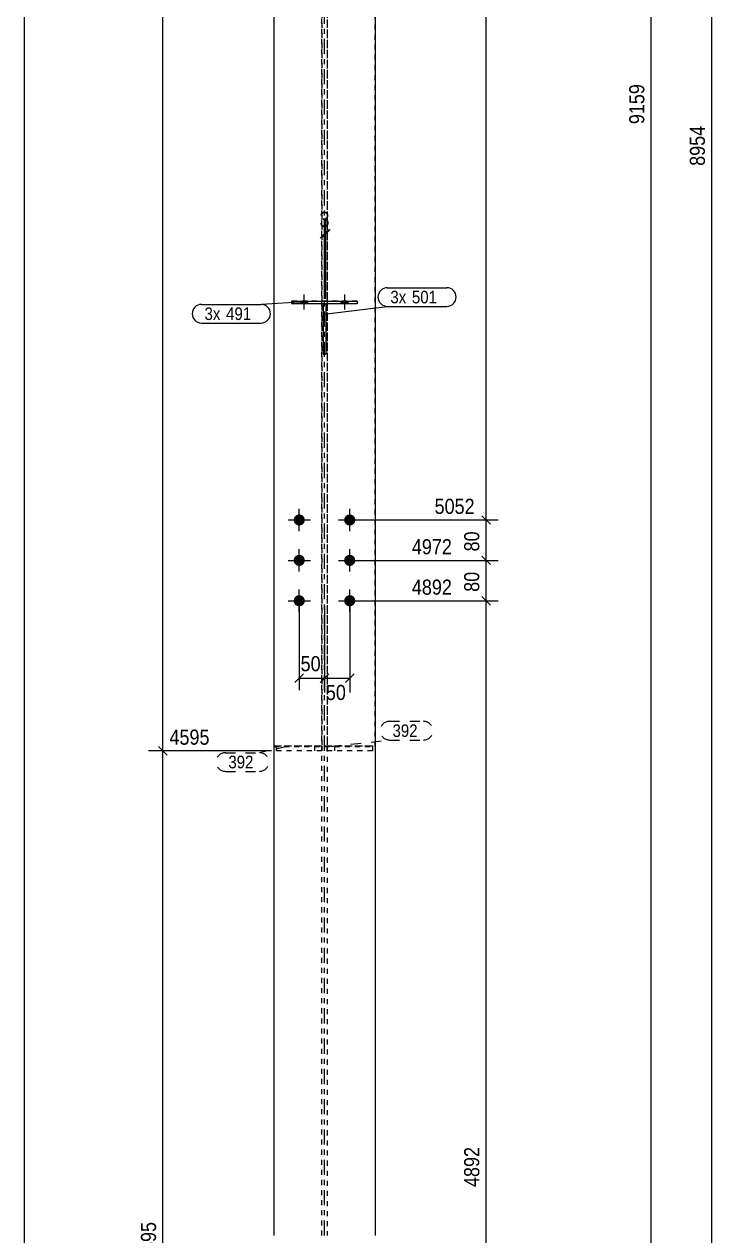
# Model space of a CAD drawing. Header units: millimetres. Extents: x 2 to 579, y 1 to 825.
# Drawn here: x 5 to 141.1, y 173 to 413 of the extents above; entities that cross this region are included whole.
import ezdxf

# ---------------------------------------------------------------- set-up
doc = ezdxf.new("R2010")
doc.units = ezdxf.units.MM
for name, pattern in [('XKITLINE00', [0]), ('XKITLINE01', [4, 1, -1, 1, -1]), ('XKITLINE02', [4, 2, -2]), ('XKITLINE03', [6, 3, -1, 1, -1])]:
    doc.linetypes.add(name, pattern=pattern)
for name, color, linetype, lineweight in [('Bolt', 3, 'Continuous', 0), ('Dimensions', 7, 'Continuous', 0), ('DrawingSheet', 5, 'Continuous', 0), ('Part', 2, 'Continuous', 0), ('PartMark', 7, 'Continuous', 0)]:
    doc.layers.add(name, color=color, linetype=linetype, lineweight=lineweight)
doc.styles.add('ARIAL', font='ARIAL.TTF')

# ---------------------------------------------------------------- blocks, each defined once
blk = doc.blocks.new('*A34')
at = {"layer": 'Bolt'}
for points in [[(58.35, 314.82), (58.35, 314.85), (58.35, 314.88), (58.36, 314.9), (58.36, 314.93), (58.36, 314.96), (58.37, 314.98), (58.37, 315.01), (58.38, 315.04), (58.38, 315.06), (58.39, 315.09), (58.4, 315.12), (58.41, 315.14), (58.41, 315.17), (58.42, 315.19), (58.43, 315.22), (58.44, 315.24), (58.46, 315.27), (58.47, 315.29), (58.48, 315.31), (58.49, 315.34), (58.51, 315.36), (58.52, 315.38), (58.54, 315.41), (58.55, 315.43), (58.57, 315.45), (58.58, 315.47), (58.6, 315.49), (58.62, 315.51), (58.63, 315.53), (58.65, 315.55), (58.67, 315.57), (58.69, 315.59), (58.71, 315.61), (58.73, 315.63), (58.75, 315.65), (58.77, 315.66), (58.79, 315.68), (58.82, 315.7), (58.84, 315.71), (58.86, 315.73), (58.88, 315.74), (58.91, 315.75), (58.93, 315.77), (58.96, 315.78), (58.98, 315.79), (59, 315.8), (59.03, 315.81), (59.05, 315.82), (59.08, 315.83), (59.1, 315.84), (59.13, 315.85), (59.16, 315.86), (59.18, 315.86), (59.21, 315.87), (59.24, 315.88), (59.26, 315.88), (59.29, 315.88), (59.32, 315.89), (59.34, 315.89), (59.37, 315.89), (59.4, 315.89), (59.42, 315.9), (59.45, 315.9), (59.48, 315.9), (59.5, 315.89), (59.53, 315.89), (59.56, 315.89), (59.58, 315.89), (59.61, 315.88), (59.64, 315.88), (59.66, 315.88), (59.69, 315.87), (59.72, 315.86), (59.74, 315.86), (59.77, 315.85), (59.8, 315.84), (59.82, 315.83), (59.85, 315.82), (59.87, 315.81), (59.9, 315.8), (59.92, 315.79), (59.94, 315.78), (59.97, 315.77), (59.99, 315.75), (60.02, 315.74), (60.04, 315.73), (60.06, 315.71), (60.08, 315.7), (60.11, 315.68), (60.13, 315.66), (60.15, 315.65), (60.17, 315.63), (60.19, 315.61), (60.21, 315.59), (60.23, 315.57), (60.25, 315.55), (60.27, 315.53), (60.28, 315.51), (60.3, 315.49), (60.32, 315.47), (60.33, 315.45), (60.35, 315.43), (60.36, 315.41), (60.38, 315.38), (60.39, 315.36), (60.41, 315.34), (60.42, 315.31), (60.43, 315.29), (60.44, 315.27), (60.46, 315.24), (60.47, 315.22), (60.48, 315.19), (60.49, 315.17), (60.49, 315.14), (60.5, 315.12), (60.51, 315.09), (60.52, 315.06), (60.52, 315.04), (60.53, 315.01), (60.53, 314.98), (60.54, 314.96), (60.54, 314.93), (60.54, 314.9), (60.55, 314.88), (60.55, 314.85), (60.55, 314.82), (60.55, 314.8), (60.55, 314.77), (60.55, 314.74), (60.55, 314.72), (60.54, 314.69), (60.54, 314.66), (60.54, 314.63), (60.53, 314.61), (60.53, 314.58), (60.52, 314.56), (60.52, 314.53), (60.51, 314.5), (60.5, 314.48), (60.49, 314.45), (60.49, 314.43), (60.48, 314.4), (60.47, 314.38), (60.46, 314.35), (60.44, 314.33), (60.43, 314.3), (60.42, 314.28), (60.41, 314.25), (60.39, 314.23), (60.38, 314.21), (60.36, 314.19), (60.35, 314.16), (60.33, 314.14), (60.32, 314.12), (60.3, 314.1), (60.28, 314.08), (60.27, 314.06), (60.25, 314.04), (60.23, 314.02), (60.21, 314), (60.19, 313.98), (60.17, 313.96), (60.15, 313.95), (60.13, 313.93), (60.11, 313.91), (60.08, 313.9), (60.06, 313.88), (60.04, 313.87), (60.02, 313.85), (59.99, 313.84), (59.97, 313.83), (59.94, 313.81), (59.92, 313.8), (59.9, 313.79), (59.87, 313.78), (59.85, 313.77), (59.82, 313.76), (59.8, 313.75), (59.77, 313.74), (59.74, 313.74), (59.72, 313.73), (59.69, 313.72), (59.66, 313.72), (59.64, 313.71), (59.61, 313.71), (59.58, 313.7), (59.56, 313.7), (59.53, 313.7), (59.5, 313.7), (59.48, 313.7), (59.45, 313.7), (59.42, 313.7), (59.4, 313.7), (59.37, 313.7), (59.34, 313.7), (59.32, 313.7), (59.29, 313.71), (59.26, 313.71), (59.24, 313.72), (59.21, 313.72), (59.18, 313.73), (59.16, 313.74), (59.13, 313.74), (59.1, 313.75), (59.08, 313.76), (59.05, 313.77), (59.03, 313.78), (59, 313.79), (58.98, 313.8), (58.96, 313.81), (58.93, 313.83), (58.91, 313.84), (58.88, 313.85), (58.86, 313.87), (58.84, 313.88), (58.82, 313.9), (58.79, 313.91), (58.77, 313.93), (58.75, 313.95), (58.73, 313.96), (58.71, 313.98), (58.69, 314), (58.67, 314.02), (58.65, 314.04), (58.63, 314.06), (58.62, 314.08), (58.6, 314.1), (58.58, 314.12), (58.57, 314.14), (58.55, 314.16), (58.54, 314.19), (58.52, 314.21), (58.51, 314.23), (58.49, 314.25), (58.48, 314.28), (58.47, 314.3), (58.46, 314.33), (58.44, 314.35), (58.43, 314.38), (58.42, 314.4), (58.41, 314.43), (58.41, 314.45), (58.4, 314.48), (58.39, 314.5), (58.38, 314.53), (58.38, 314.56), (58.37, 314.58), (58.37, 314.61), (58.36, 314.63), (58.36, 314.66), (58.36, 314.69), (58.35, 314.72), (58.35, 314.74), (58.35, 314.77), (58.35, 314.8)], [(68.35, 314.82), (68.35, 314.85), (68.35, 314.88), (68.36, 314.9), (68.36, 314.93), (68.36, 314.96), (68.37, 314.98), (68.37, 315.01), (68.38, 315.04), (68.38, 315.06), (68.39, 315.09), (68.4, 315.12), (68.41, 315.14), (68.41, 315.17), (68.42, 315.19), (68.43, 315.22), (68.44, 315.24), (68.46, 315.27), (68.47, 315.29), (68.48, 315.31), (68.49, 315.34), (68.51, 315.36), (68.52, 315.38), (68.54, 315.41), (68.55, 315.43), (68.57, 315.45), (68.58, 315.47), (68.6, 315.49), (68.62, 315.51), (68.63, 315.53), (68.65, 315.55), (68.67, 315.57), (68.69, 315.59), (68.71, 315.61), (68.73, 315.63), (68.75, 315.65), (68.77, 315.66), (68.79, 315.68), (68.82, 315.7), (68.84, 315.71), (68.86, 315.73), (68.88, 315.74), (68.91, 315.75), (68.93, 315.77), (68.96, 315.78), (68.98, 315.79), (69, 315.8), (69.03, 315.81), (69.05, 315.82), (69.08, 315.83), (69.1, 315.84), (69.13, 315.85), (69.16, 315.86), (69.18, 315.86), (69.21, 315.87), (69.24, 315.88), (69.26, 315.88), (69.29, 315.88), (69.32, 315.89), (69.34, 315.89), (69.37, 315.89), (69.4, 315.89), (69.42, 315.9), (69.45, 315.9), (69.48, 315.9), (69.5, 315.89), (69.53, 315.89), (69.56, 315.89), (69.58, 315.89), (69.61, 315.88), (69.64, 315.88), (69.66, 315.88), (69.69, 315.87), (69.72, 315.86), (69.74, 315.86), (69.77, 315.85), (69.8, 315.84), (69.82, 315.83), (69.85, 315.82), (69.87, 315.81), (69.9, 315.8), (69.92, 315.79), (69.94, 315.78), (69.97, 315.77), (69.99, 315.75), (70.02, 315.74), (70.04, 315.73), (70.06, 315.71), (70.08, 315.7), (70.11, 315.68), (70.13, 315.66), (70.15, 315.65), (70.17, 315.63), (70.19, 315.61), (70.21, 315.59), (70.23, 315.57), (70.25, 315.55), (70.27, 315.53), (70.28, 315.51), (70.3, 315.49), (70.32, 315.47), (70.33, 315.45), (70.35, 315.43), (70.36, 315.41), (70.38, 315.38), (70.39, 315.36), (70.41, 315.34), (70.42, 315.31), (70.43, 315.29), (70.44, 315.27), (70.46, 315.24), (70.47, 315.22), (70.48, 315.19), (70.49, 315.17), (70.49, 315.14), (70.5, 315.12), (70.51, 315.09), (70.52, 315.06), (70.52, 315.04), (70.53, 315.01), (70.53, 314.98), (70.54, 314.96), (70.54, 314.93), (70.54, 314.9), (70.55, 314.88), (70.55, 314.85), (70.55, 314.82), (70.55, 314.8), (70.55, 314.77), (70.55, 314.74), (70.55, 314.72), (70.54, 314.69), (70.54, 314.66), (70.54, 314.63), (70.53, 314.61), (70.53, 314.58), (70.52, 314.56), (70.52, 314.53), (70.51, 314.5), (70.5, 314.48), (70.49, 314.45), (70.49, 314.43), (70.48, 314.4), (70.47, 314.38), (70.46, 314.35), (70.44, 314.33), (70.43, 314.3), (70.42, 314.28), (70.41, 314.25), (70.39, 314.23), (70.38, 314.21), (70.36, 314.19), (70.35, 314.16), (70.33, 314.14), (70.32, 314.12), (70.3, 314.1), (70.28, 314.08), (70.27, 314.06), (70.25, 314.04), (70.23, 314.02), (70.21, 314), (70.19, 313.98), (70.17, 313.96), (70.15, 313.95), (70.13, 313.93), (70.11, 313.91), (70.08, 313.9), (70.06, 313.88), (70.04, 313.87), (70.02, 313.85), (69.99, 313.84), (69.97, 313.83), (69.94, 313.81), (69.92, 313.8), (69.9, 313.79), (69.87, 313.78), (69.85, 313.77), (69.82, 313.76), (69.8, 313.75), (69.77, 313.74), (69.74, 313.74), (69.72, 313.73), (69.69, 313.72), (69.66, 313.72), (69.64, 313.71), (69.61, 313.71), (69.58, 313.7), (69.56, 313.7), (69.53, 313.7), (69.5, 313.7), (69.48, 313.7), (69.45, 313.7), (69.42, 313.7), (69.4, 313.7), (69.37, 313.7), (69.34, 313.7), (69.32, 313.7), (69.29, 313.71), (69.26, 313.71), (69.24, 313.72), (69.21, 313.72), (69.18, 313.73), (69.16, 313.74), (69.13, 313.74), (69.1, 313.75), (69.08, 313.76), (69.05, 313.77), (69.03, 313.78), (69, 313.79), (68.98, 313.8), (68.96, 313.81), (68.93, 313.83), (68.91, 313.84), (68.88, 313.85), (68.86, 313.87), (68.84, 313.88), (68.82, 313.9), (68.79, 313.91), (68.77, 313.93), (68.75, 313.95), (68.73, 313.96), (68.71, 313.98), (68.69, 314), (68.67, 314.02), (68.65, 314.04), (68.63, 314.06), (68.62, 314.08), (68.6, 314.1), (68.58, 314.12), (68.57, 314.14), (68.55, 314.16), (68.54, 314.19), (68.52, 314.21), (68.51, 314.23), (68.49, 314.25), (68.48, 314.28), (68.47, 314.3), (68.46, 314.33), (68.44, 314.35), (68.43, 314.38), (68.42, 314.4), (68.41, 314.43), (68.41, 314.45), (68.4, 314.48), (68.39, 314.5), (68.38, 314.53), (68.38, 314.56), (68.37, 314.58), (68.37, 314.61), (68.36, 314.63), (68.36, 314.66), (68.36, 314.69), (68.35, 314.72), (68.35, 314.74), (68.35, 314.77), (68.35, 314.8)], [(58.35, 306.82), (58.35, 306.85), (58.35, 306.88), (58.36, 306.9), (58.36, 306.93), (58.36, 306.96), (58.37, 306.98), (58.37, 307.01), (58.38, 307.04), (58.38, 307.06), (58.39, 307.09), (58.4, 307.12), (58.41, 307.14), (58.41, 307.17), (58.42, 307.19), (58.43, 307.22), (58.44, 307.24), (58.46, 307.27), (58.47, 307.29), (58.48, 307.31), (58.49, 307.34), (58.51, 307.36), (58.52, 307.38), (58.54, 307.41), (58.55, 307.43), (58.57, 307.45), (58.58, 307.47), (58.6, 307.49), (58.62, 307.51), (58.63, 307.53), (58.65, 307.55), (58.67, 307.57), (58.69, 307.59), (58.71, 307.61), (58.73, 307.63), (58.75, 307.65), (58.77, 307.66), (58.79, 307.68), (58.82, 307.7), (58.84, 307.71), (58.86, 307.73), (58.88, 307.74), (58.91, 307.75), (58.93, 307.77), (58.96, 307.78), (58.98, 307.79), (59, 307.8), (59.03, 307.81), (59.05, 307.82), (59.08, 307.83), (59.1, 307.84), (59.13, 307.85), (59.16, 307.86), (59.18, 307.86), (59.21, 307.87), (59.24, 307.88), (59.26, 307.88), (59.29, 307.88), (59.32, 307.89), (59.34, 307.89), (59.37, 307.89), (59.4, 307.89), (59.42, 307.9), (59.45, 307.9), (59.48, 307.9), (59.5, 307.89), (59.53, 307.89), (59.56, 307.89), (59.58, 307.89), (59.61, 307.88), (59.64, 307.88), (59.66, 307.88), (59.69, 307.87), (59.72, 307.86), (59.74, 307.86), (59.77, 307.85), (59.8, 307.84), (59.82, 307.83), (59.85, 307.82), (59.87, 307.81), (59.9, 307.8), (59.92, 307.79), (59.94, 307.78), (59.97, 307.77), (59.99, 307.75), (60.02, 307.74), (60.04, 307.73), (60.06, 307.71), (60.08, 307.7), (60.11, 307.68), (60.13, 307.66), (60.15, 307.65), (60.17, 307.63), (60.19, 307.61), (60.21, 307.59), (60.23, 307.57), (60.25, 307.55), (60.27, 307.53), (60.28, 307.51), (60.3, 307.49), (60.32, 307.47), (60.33, 307.45), (60.35, 307.43), (60.36, 307.41), (60.38, 307.38), (60.39, 307.36), (60.41, 307.34), (60.42, 307.31), (60.43, 307.29), (60.44, 307.27), (60.46, 307.24), (60.47, 307.22), (60.48, 307.19), (60.49, 307.17), (60.49, 307.14), (60.5, 307.12), (60.51, 307.09), (60.52, 307.06), (60.52, 307.04), (60.53, 307.01), (60.53, 306.98), (60.54, 306.96), (60.54, 306.93), (60.54, 306.9), (60.55, 306.88), (60.55, 306.85), (60.55, 306.82), (60.55, 306.8), (60.55, 306.77), (60.55, 306.74), (60.55, 306.72), (60.54, 306.69), (60.54, 306.66), (60.54, 306.63), (60.53, 306.61), (60.53, 306.58), (60.52, 306.56), (60.52, 306.53), (60.51, 306.5), (60.5, 306.48), (60.49, 306.45), (60.49, 306.43), (60.48, 306.4), (60.47, 306.38), (60.46, 306.35), (60.44, 306.33), (60.43, 306.3), (60.42, 306.28), (60.41, 306.25), (60.39, 306.23), (60.38, 306.21), (60.36, 306.19), (60.35, 306.16), (60.33, 306.14), (60.32, 306.12), (60.3, 306.1), (60.28, 306.08), (60.27, 306.06), (60.25, 306.04), (60.23, 306.02), (60.21, 306), (60.19, 305.98), (60.17, 305.96), (60.15, 305.95), (60.13, 305.93), (60.11, 305.91), (60.08, 305.9), (60.06, 305.88), (60.04, 305.87), (60.02, 305.85), (59.99, 305.84), (59.97, 305.83), (59.94, 305.81), (59.92, 305.8), (59.9, 305.79), (59.87, 305.78), (59.85, 305.77), (59.82, 305.76), (59.8, 305.75), (59.77, 305.74), (59.74, 305.74), (59.72, 305.73), (59.69, 305.72), (59.66, 305.72), (59.64, 305.71), (59.61, 305.71), (59.58, 305.7), (59.56, 305.7), (59.53, 305.7), (59.5, 305.7), (59.48, 305.7), (59.45, 305.7), (59.42, 305.7), (59.4, 305.7), (59.37, 305.7), (59.34, 305.7), (59.32, 305.7), (59.29, 305.71), (59.26, 305.71), (59.24, 305.72), (59.21, 305.72), (59.18, 305.73), (59.16, 305.74), (59.13, 305.74), (59.1, 305.75), (59.08, 305.76), (59.05, 305.77), (59.03, 305.78), (59, 305.79), (58.98, 305.8), (58.96, 305.81), (58.93, 305.83), (58.91, 305.84), (58.88, 305.85), (58.86, 305.87), (58.84, 305.88), (58.82, 305.9), (58.79, 305.91), (58.77, 305.93), (58.75, 305.95), (58.73, 305.96), (58.71, 305.98), (58.69, 306), (58.67, 306.02), (58.65, 306.04), (58.63, 306.06), (58.62, 306.08), (58.6, 306.1), (58.58, 306.12), (58.57, 306.14), (58.55, 306.16), (58.54, 306.19), (58.52, 306.21), (58.51, 306.23), (58.49, 306.25), (58.48, 306.28), (58.47, 306.3), (58.46, 306.33), (58.44, 306.35), (58.43, 306.38), (58.42, 306.4), (58.41, 306.43), (58.41, 306.45), (58.4, 306.48), (58.39, 306.5), (58.38, 306.53), (58.38, 306.56), (58.37, 306.58), (58.37, 306.61), (58.36, 306.63), (58.36, 306.66), (58.36, 306.69), (58.35, 306.72), (58.35, 306.74), (58.35, 306.77), (58.35, 306.8)], [(68.35, 306.82), (68.35, 306.85), (68.35, 306.88), (68.36, 306.9), (68.36, 306.93), (68.36, 306.96), (68.37, 306.98), (68.37, 307.01), (68.38, 307.04), (68.38, 307.06), (68.39, 307.09), (68.4, 307.12), (68.41, 307.14), (68.41, 307.17), (68.42, 307.19), (68.43, 307.22), (68.44, 307.24), (68.46, 307.27), (68.47, 307.29), (68.48, 307.31), (68.49, 307.34), (68.51, 307.36), (68.52, 307.38), (68.54, 307.41), (68.55, 307.43), (68.57, 307.45), (68.58, 307.47), (68.6, 307.49), (68.62, 307.51), (68.63, 307.53), (68.65, 307.55), (68.67, 307.57), (68.69, 307.59), (68.71, 307.61), (68.73, 307.63), (68.75, 307.65), (68.77, 307.66), (68.79, 307.68), (68.82, 307.7), (68.84, 307.71), (68.86, 307.73), (68.88, 307.74), (68.91, 307.75), (68.93, 307.77), (68.96, 307.78), (68.98, 307.79), (69, 307.8), (69.03, 307.81), (69.05, 307.82), (69.08, 307.83), (69.1, 307.84), (69.13, 307.85), (69.16, 307.86), (69.18, 307.86), (69.21, 307.87), (69.24, 307.88), (69.26, 307.88), (69.29, 307.88), (69.32, 307.89), (69.34, 307.89), (69.37, 307.89), (69.4, 307.89), (69.42, 307.9), (69.45, 307.9), (69.48, 307.9), (69.5, 307.89), (69.53, 307.89), (69.56, 307.89), (69.58, 307.89), (69.61, 307.88), (69.64, 307.88), (69.66, 307.88), (69.69, 307.87), (69.72, 307.86), (69.74, 307.86), (69.77, 307.85), (69.8, 307.84), (69.82, 307.83), (69.85, 307.82), (69.87, 307.81), (69.9, 307.8), (69.92, 307.79), (69.94, 307.78), (69.97, 307.77), (69.99, 307.75), (70.02, 307.74), (70.04, 307.73), (70.06, 307.71), (70.08, 307.7), (70.11, 307.68), (70.13, 307.66), (70.15, 307.65), (70.17, 307.63), (70.19, 307.61), (70.21, 307.59), (70.23, 307.57), (70.25, 307.55), (70.27, 307.53), (70.28, 307.51), (70.3, 307.49), (70.32, 307.47), (70.33, 307.45), (70.35, 307.43), (70.36, 307.41), (70.38, 307.38), (70.39, 307.36), (70.41, 307.34), (70.42, 307.31), (70.43, 307.29), (70.44, 307.27), (70.46, 307.24), (70.47, 307.22), (70.48, 307.19), (70.49, 307.17), (70.49, 307.14), (70.5, 307.12), (70.51, 307.09), (70.52, 307.06), (70.52, 307.04), (70.53, 307.01), (70.53, 306.98), (70.54, 306.96), (70.54, 306.93), (70.54, 306.9), (70.55, 306.88), (70.55, 306.85), (70.55, 306.82), (70.55, 306.8), (70.55, 306.77), (70.55, 306.74), (70.55, 306.72), (70.54, 306.69), (70.54, 306.66), (70.54, 306.63), (70.53, 306.61), (70.53, 306.58), (70.52, 306.56), (70.52, 306.53), (70.51, 306.5), (70.5, 306.48), (70.49, 306.45), (70.49, 306.43), (70.48, 306.4), (70.47, 306.38), (70.46, 306.35), (70.44, 306.33), (70.43, 306.3), (70.42, 306.28), (70.41, 306.25), (70.39, 306.23), (70.38, 306.21), (70.36, 306.19), (70.35, 306.16), (70.33, 306.14), (70.32, 306.12), (70.3, 306.1), (70.28, 306.08), (70.27, 306.06), (70.25, 306.04), (70.23, 306.02), (70.21, 306), (70.19, 305.98), (70.17, 305.96), (70.15, 305.95), (70.13, 305.93), (70.11, 305.91), (70.08, 305.9), (70.06, 305.88), (70.04, 305.87), (70.02, 305.85), (69.99, 305.84), (69.97, 305.83), (69.94, 305.81), (69.92, 305.8), (69.9, 305.79), (69.87, 305.78), (69.85, 305.77), (69.82, 305.76), (69.8, 305.75), (69.77, 305.74), (69.74, 305.74), (69.72, 305.73), (69.69, 305.72), (69.66, 305.72), (69.64, 305.71), (69.61, 305.71), (69.58, 305.7), (69.56, 305.7), (69.53, 305.7), (69.5, 305.7), (69.48, 305.7), (69.45, 305.7), (69.42, 305.7), (69.4, 305.7), (69.37, 305.7), (69.34, 305.7), (69.32, 305.7), (69.29, 305.71), (69.26, 305.71), (69.24, 305.72), (69.21, 305.72), (69.18, 305.73), (69.16, 305.74), (69.13, 305.74), (69.1, 305.75), (69.08, 305.76), (69.05, 305.77), (69.03, 305.78), (69, 305.79), (68.98, 305.8), (68.96, 305.81), (68.93, 305.83), (68.91, 305.84), (68.88, 305.85), (68.86, 305.87), (68.84, 305.88), (68.82, 305.9), (68.79, 305.91), (68.77, 305.93), (68.75, 305.95), (68.73, 305.96), (68.71, 305.98), (68.69, 306), (68.67, 306.02), (68.65, 306.04), (68.63, 306.06), (68.62, 306.08), (68.6, 306.1), (68.58, 306.12), (68.57, 306.14), (68.55, 306.16), (68.54, 306.19), (68.52, 306.21), (68.51, 306.23), (68.49, 306.25), (68.48, 306.28), (68.47, 306.3), (68.46, 306.33), (68.44, 306.35), (68.43, 306.38), (68.42, 306.4), (68.41, 306.43), (68.41, 306.45), (68.4, 306.48), (68.39, 306.5), (68.38, 306.53), (68.38, 306.56), (68.37, 306.58), (68.37, 306.61), (68.36, 306.63), (68.36, 306.66), (68.36, 306.69), (68.35, 306.72), (68.35, 306.74), (68.35, 306.77), (68.35, 306.8)], [(58.35, 298.82), (58.35, 298.85), (58.35, 298.88), (58.36, 298.9), (58.36, 298.93), (58.36, 298.96), (58.37, 298.98), (58.37, 299.01), (58.38, 299.04), (58.38, 299.06), (58.39, 299.09), (58.4, 299.12), (58.41, 299.14), (58.41, 299.17), (58.42, 299.19), (58.43, 299.22), (58.44, 299.24), (58.46, 299.27), (58.47, 299.29), (58.48, 299.31), (58.49, 299.34), (58.51, 299.36), (58.52, 299.38), (58.54, 299.41), (58.55, 299.43), (58.57, 299.45), (58.58, 299.47), (58.6, 299.49), (58.62, 299.51), (58.63, 299.53), (58.65, 299.55), (58.67, 299.57), (58.69, 299.59), (58.71, 299.61), (58.73, 299.63), (58.75, 299.65), (58.77, 299.66), (58.79, 299.68), (58.82, 299.7), (58.84, 299.71), (58.86, 299.73), (58.88, 299.74), (58.91, 299.75), (58.93, 299.77), (58.96, 299.78), (58.98, 299.79), (59, 299.8), (59.03, 299.81), (59.05, 299.82), (59.08, 299.83), (59.1, 299.84), (59.13, 299.85), (59.16, 299.86), (59.18, 299.86), (59.21, 299.87), (59.24, 299.88), (59.26, 299.88), (59.29, 299.88), (59.32, 299.89), (59.34, 299.89), (59.37, 299.89), (59.4, 299.89), (59.42, 299.9), (59.45, 299.9), (59.48, 299.9), (59.5, 299.89), (59.53, 299.89), (59.56, 299.89), (59.58, 299.89), (59.61, 299.88), (59.64, 299.88), (59.66, 299.88), (59.69, 299.87), (59.72, 299.86), (59.74, 299.86), (59.77, 299.85), (59.8, 299.84), (59.82, 299.83), (59.85, 299.82), (59.87, 299.81), (59.9, 299.8), (59.92, 299.79), (59.94, 299.78), (59.97, 299.77), (59.99, 299.75), (60.02, 299.74), (60.04, 299.73), (60.06, 299.71), (60.08, 299.7), (60.11, 299.68), (60.13, 299.66), (60.15, 299.65), (60.17, 299.63), (60.19, 299.61), (60.21, 299.59), (60.23, 299.57), (60.25, 299.55), (60.27, 299.53), (60.28, 299.51), (60.3, 299.49), (60.32, 299.47), (60.33, 299.45), (60.35, 299.43), (60.36, 299.41), (60.38, 299.38), (60.39, 299.36), (60.41, 299.34), (60.42, 299.31), (60.43, 299.29), (60.44, 299.27), (60.46, 299.24), (60.47, 299.22), (60.48, 299.19), (60.49, 299.17), (60.49, 299.14), (60.5, 299.12), (60.51, 299.09), (60.52, 299.06), (60.52, 299.04), (60.53, 299.01), (60.53, 298.98), (60.54, 298.96), (60.54, 298.93), (60.54, 298.9), (60.55, 298.88), (60.55, 298.85), (60.55, 298.82), (60.55, 298.8), (60.55, 298.77), (60.55, 298.74), (60.55, 298.72), (60.54, 298.69), (60.54, 298.66), (60.54, 298.63), (60.53, 298.61), (60.53, 298.58), (60.52, 298.56), (60.52, 298.53), (60.51, 298.5), (60.5, 298.48), (60.49, 298.45), (60.49, 298.43), (60.48, 298.4), (60.47, 298.38), (60.46, 298.35), (60.44, 298.33), (60.43, 298.3), (60.42, 298.28), (60.41, 298.25), (60.39, 298.23), (60.38, 298.21), (60.36, 298.19), (60.35, 298.16), (60.33, 298.14), (60.32, 298.12), (60.3, 298.1), (60.28, 298.08), (60.27, 298.06), (60.25, 298.04), (60.23, 298.02), (60.21, 298), (60.19, 297.98), (60.17, 297.96), (60.15, 297.95), (60.13, 297.93), (60.11, 297.91), (60.08, 297.9), (60.06, 297.88), (60.04, 297.87), (60.02, 297.85), (59.99, 297.84), (59.97, 297.83), (59.94, 297.81), (59.92, 297.8), (59.9, 297.79), (59.87, 297.78), (59.85, 297.77), (59.82, 297.76), (59.8, 297.75), (59.77, 297.74), (59.74, 297.74), (59.72, 297.73), (59.69, 297.72), (59.66, 297.72), (59.64, 297.71), (59.61, 297.71), (59.58, 297.7), (59.56, 297.7), (59.53, 297.7), (59.5, 297.7), (59.48, 297.7), (59.45, 297.7), (59.42, 297.7), (59.4, 297.7), (59.37, 297.7), (59.34, 297.7), (59.32, 297.7), (59.29, 297.71), (59.26, 297.71), (59.24, 297.72), (59.21, 297.72), (59.18, 297.73), (59.16, 297.74), (59.13, 297.74), (59.1, 297.75), (59.08, 297.76), (59.05, 297.77), (59.03, 297.78), (59, 297.79), (58.98, 297.8), (58.96, 297.81), (58.93, 297.83), (58.91, 297.84), (58.88, 297.85), (58.86, 297.87), (58.84, 297.88), (58.82, 297.9), (58.79, 297.91), (58.77, 297.93), (58.75, 297.95), (58.73, 297.96), (58.71, 297.98), (58.69, 298), (58.67, 298.02), (58.65, 298.04), (58.63, 298.06), (58.62, 298.08), (58.6, 298.1), (58.58, 298.12), (58.57, 298.14), (58.55, 298.16), (58.54, 298.19), (58.52, 298.21), (58.51, 298.23), (58.49, 298.25), (58.48, 298.28), (58.47, 298.3), (58.46, 298.33), (58.44, 298.35), (58.43, 298.38), (58.42, 298.4), (58.41, 298.43), (58.41, 298.45), (58.4, 298.48), (58.39, 298.5), (58.38, 298.53), (58.38, 298.56), (58.37, 298.58), (58.37, 298.61), (58.36, 298.63), (58.36, 298.66), (58.36, 298.69), (58.35, 298.72), (58.35, 298.74), (58.35, 298.77), (58.35, 298.8)], [(68.35, 298.82), (68.35, 298.85), (68.35, 298.88), (68.36, 298.9), (68.36, 298.93), (68.36, 298.96), (68.37, 298.98), (68.37, 299.01), (68.38, 299.04), (68.38, 299.06), (68.39, 299.09), (68.4, 299.12), (68.41, 299.14), (68.41, 299.17), (68.42, 299.19), (68.43, 299.22), (68.44, 299.24), (68.46, 299.27), (68.47, 299.29), (68.48, 299.31), (68.49, 299.34), (68.51, 299.36), (68.52, 299.38), (68.54, 299.41), (68.55, 299.43), (68.57, 299.45), (68.58, 299.47), (68.6, 299.49), (68.62, 299.51), (68.63, 299.53), (68.65, 299.55), (68.67, 299.57), (68.69, 299.59), (68.71, 299.61), (68.73, 299.63), (68.75, 299.65), (68.77, 299.66), (68.79, 299.68), (68.82, 299.7), (68.84, 299.71), (68.86, 299.73), (68.88, 299.74), (68.91, 299.75), (68.93, 299.77), (68.96, 299.78), (68.98, 299.79), (69, 299.8), (69.03, 299.81), (69.05, 299.82), (69.08, 299.83), (69.1, 299.84), (69.13, 299.85), (69.16, 299.86), (69.18, 299.86), (69.21, 299.87), (69.24, 299.88), (69.26, 299.88), (69.29, 299.88), (69.32, 299.89), (69.34, 299.89), (69.37, 299.89), (69.4, 299.89), (69.42, 299.9), (69.45, 299.9), (69.48, 299.9), (69.5, 299.89), (69.53, 299.89), (69.56, 299.89), (69.58, 299.89), (69.61, 299.88), (69.64, 299.88), (69.66, 299.88), (69.69, 299.87), (69.72, 299.86), (69.74, 299.86), (69.77, 299.85), (69.8, 299.84), (69.82, 299.83), (69.85, 299.82), (69.87, 299.81), (69.9, 299.8), (69.92, 299.79), (69.94, 299.78), (69.97, 299.77), (69.99, 299.75), (70.02, 299.74), (70.04, 299.73), (70.06, 299.71), (70.08, 299.7), (70.11, 299.68), (70.13, 299.66), (70.15, 299.65), (70.17, 299.63), (70.19, 299.61), (70.21, 299.59), (70.23, 299.57), (70.25, 299.55), (70.27, 299.53), (70.28, 299.51), (70.3, 299.49), (70.32, 299.47), (70.33, 299.45), (70.35, 299.43), (70.36, 299.41), (70.38, 299.38), (70.39, 299.36), (70.41, 299.34), (70.42, 299.31), (70.43, 299.29), (70.44, 299.27), (70.46, 299.24), (70.47, 299.22), (70.48, 299.19), (70.49, 299.17), (70.49, 299.14), (70.5, 299.12), (70.51, 299.09), (70.52, 299.06), (70.52, 299.04), (70.53, 299.01), (70.53, 298.98), (70.54, 298.96), (70.54, 298.93), (70.54, 298.9), (70.55, 298.88), (70.55, 298.85), (70.55, 298.82), (70.55, 298.8), (70.55, 298.77), (70.55, 298.74), (70.55, 298.72), (70.54, 298.69), (70.54, 298.66), (70.54, 298.63), (70.53, 298.61), (70.53, 298.58), (70.52, 298.56), (70.52, 298.53), (70.51, 298.5), (70.5, 298.48), (70.49, 298.45), (70.49, 298.43), (70.48, 298.4), (70.47, 298.38), (70.46, 298.35), (70.44, 298.33), (70.43, 298.3), (70.42, 298.28), (70.41, 298.25), (70.39, 298.23), (70.38, 298.21), (70.36, 298.19), (70.35, 298.16), (70.33, 298.14), (70.32, 298.12), (70.3, 298.1), (70.28, 298.08), (70.27, 298.06), (70.25, 298.04), (70.23, 298.02), (70.21, 298), (70.19, 297.98), (70.17, 297.96), (70.15, 297.95), (70.13, 297.93), (70.11, 297.91), (70.08, 297.9), (70.06, 297.88), (70.04, 297.87), (70.02, 297.85), (69.99, 297.84), (69.97, 297.83), (69.94, 297.81), (69.92, 297.8), (69.9, 297.79), (69.87, 297.78), (69.85, 297.77), (69.82, 297.76), (69.8, 297.75), (69.77, 297.74), (69.74, 297.74), (69.72, 297.73), (69.69, 297.72), (69.66, 297.72), (69.64, 297.71), (69.61, 297.71), (69.58, 297.7), (69.56, 297.7), (69.53, 297.7), (69.5, 297.7), (69.48, 297.7), (69.45, 297.7), (69.42, 297.7), (69.4, 297.7), (69.37, 297.7), (69.34, 297.7), (69.32, 297.7), (69.29, 297.71), (69.26, 297.71), (69.24, 297.72), (69.21, 297.72), (69.18, 297.73), (69.16, 297.74), (69.13, 297.74), (69.1, 297.75), (69.08, 297.76), (69.05, 297.77), (69.03, 297.78), (69, 297.79), (68.98, 297.8), (68.96, 297.81), (68.93, 297.83), (68.91, 297.84), (68.88, 297.85), (68.86, 297.87), (68.84, 297.88), (68.82, 297.9), (68.79, 297.91), (68.77, 297.93), (68.75, 297.95), (68.73, 297.96), (68.71, 297.98), (68.69, 298), (68.67, 298.02), (68.65, 298.04), (68.63, 298.06), (68.62, 298.08), (68.6, 298.1), (68.58, 298.12), (68.57, 298.14), (68.55, 298.16), (68.54, 298.19), (68.52, 298.21), (68.51, 298.23), (68.49, 298.25), (68.48, 298.28), (68.47, 298.3), (68.46, 298.33), (68.44, 298.35), (68.43, 298.38), (68.42, 298.4), (68.41, 298.43), (68.41, 298.45), (68.4, 298.48), (68.39, 298.5), (68.38, 298.53), (68.38, 298.56), (68.37, 298.58), (68.37, 298.61), (68.36, 298.63), (68.36, 298.66), (68.36, 298.69), (68.35, 298.72), (68.35, 298.74), (68.35, 298.77), (68.35, 298.8)]]:
    blk.add_hatch(color=3, dxfattribs=at).paths.add_polyline_path(points, flags=17)
at = {"layer": 'Bolt', "color": 3, "linetype": 'XKITLINE00', "lineweight": 0}
for p, q in [((59.45, 312.6), (59.45, 317)), ((69.45, 312.6), (69.45, 317)), ((57.25, 314.8), (61.65, 314.8)), ((67.25, 314.8), (71.65, 314.8)), ((59.45, 304.6), (59.45, 309)), ((69.45, 304.6), (69.45, 309)), ((57.25, 306.8), (61.65, 306.8)), ((67.25, 306.8), (71.65, 306.8)), ((59.45, 296.6), (59.45, 301)), ((69.45, 296.6), (69.45, 301)), ((57.25, 298.8), (61.65, 298.8)), ((67.25, 298.8), (71.65, 298.8))]:
    blk.add_line(p, q, dxfattribs=at)
blk = doc.blocks.new('*A35')
at = {"layer": 'Bolt'}
for points in [[(61.15, 358.11), (61.15, 357.61), (59.75, 357.61), (59.75, 358.11)], [(61.15, 358.11), (61.15, 357.61), (59.75, 357.61), (59.75, 358.11)], [(69.15, 358.11), (69.15, 357.61), (67.75, 357.61), (67.75, 358.11)], [(69.15, 358.11), (69.15, 357.61), (67.75, 357.61), (67.75, 358.11)]]:
    blk.add_hatch(color=3, dxfattribs=at).paths.add_polyline_path(points, flags=17)
at = {"layer": 'Bolt', "color": 3, "linetype": 'XKITLINE00', "lineweight": 0}
for p, q in [((59.75, 357.61), (59.75, 358.11)), ((59.75, 357.61), (59.75, 358.11)), ((60.45, 356.45), (60.45, 359.45)), ((60.45, 356.45), (60.45, 359.45)), ((61.15, 357.61), (61.15, 358.11)), ((61.15, 357.61), (61.15, 358.11)), ((67.75, 357.61), (67.75, 358.11)), ((67.75, 357.61), (67.75, 358.11)), ((68.45, 356.45), (68.45, 359.45)), ((68.45, 356.45), (68.45, 359.45)), ((69.15, 357.61), (69.15, 358.11)), ((69.15, 357.61), (69.15, 358.11))]:
    blk.add_line(p, q, dxfattribs=at)
blk = doc.blocks.new('*A44')
at = {"layer": 'Part', "color": 2, "linetype": 'XKITLINE00', "lineweight": 0}
for p, q in [((54.45, 705.04), (54.45, 173.09)), ((74.45, 705.04), (74.45, 173.09))]:
    blk.add_line(p, q, dxfattribs=at)
at = {"layer": 'Part', "color": 7, "linetype": 'XKITLINE01', "lineweight": 0}
for p, q in [((63.95, 173.09), (63.95, 703.92)), ((64.95, 703.92), (64.95, 173.09))]:
    blk.add_line(p, q, dxfattribs=at)
at = {"layer": 'Part', "color": 7, "linetype": 'XKITLINE03', "lineweight": 0}
blk.add_line((64.45, 173.09), (64.45, 697.56), dxfattribs=at)
blk = doc.blocks.new('*A45')
at = {"layer": 'Part', "color": 2, "linetype": 'XKITLINE00', "lineweight": 0}
for p, q in [((64.2, 357.61), (64.2, 347.61)), ((64.7, 357.61), (64.7, 347.61)), ((64.2, 347.61), (64.7, 347.61))]:
    blk.add_line(p, q, dxfattribs=at)
at = {"layer": 'Part', "color": 7, "linetype": 'XKITLINE01', "lineweight": 0}
blk.add_line((64.2, 357.61), (64.7, 357.61), dxfattribs=at)
blk.add_line((64.2, 357.61), (64.7, 357.61), dxfattribs=at)
blk = doc.blocks.new('*A46')
at = {"layer": 'Part', "color": 2, "linetype": 'XKITLINE00', "lineweight": 0}
for p, q in [((57.95, 358.11), (57.95, 358.11)), ((57.95, 358.11), (70.95, 358.11)), ((57.95, 358.11), (57.95, 357.61)), ((70.95, 357.61), (57.95, 357.61)), ((70.95, 358.11), (70.95, 358.11)), ((70.95, 358.11), (70.95, 357.61))]:
    blk.add_line(p, q, dxfattribs=at)
at = {"layer": 'Part', "color": 7, "linetype": 'XKITLINE01', "lineweight": 0}
for p, q in [((70.95, 358.11), (57.95, 358.11)), ((70.95, 357.61), (57.95, 357.61))]:
    blk.add_line(p, q, dxfattribs=at)
blk = doc.blocks.new('*A57')
at = {"layer": 'Part', "color": 7, "linetype": 'XKITLINE01', "lineweight": 0}
for p, q in [((64.95, 270.09), (73.95, 270.09)), ((64.95, 269.09), (64.95, 270.09)), ((73.95, 269.09), (64.95, 269.09)), ((66.45, 270.09), (66.45, 269.09)), ((73.95, 270.09), (73.95, 269.09))]:
    blk.add_line(p, q, dxfattribs=at)
blk = doc.blocks.new('*A58')
at = {"layer": 'Part', "color": 7, "linetype": 'XKITLINE01', "lineweight": 0}
for p, q in [((54.95, 270.09), (63.95, 270.09)), ((54.95, 269.09), (54.95, 270.09)), ((63.95, 269.09), (54.95, 269.09)), ((62.45, 270.09), (62.45, 269.09)), ((63.95, 270.09), (63.95, 269.09))]:
    blk.add_line(p, q, dxfattribs=at)
blk = doc.blocks.new('*A59')
at = {"layer": 'Part', "color": 7, "linetype": 'XKITLINE01', "lineweight": 0}
for p, q in [((63.95, 669.26), (63.95, 270.09)), ((64.95, 669.24), (64.95, 270.09)), ((54.45, 641.44), (54.45, 269.91)), ((74.45, 269.91), (74.45, 641.44)), ((54.45, 270.09), (74.45, 270.09)), ((54.45, 269.91), (74.45, 269.91))]:
    blk.add_line(p, q, dxfattribs=at)
blk = doc.blocks.new('*A84')
at = {"layer": 'DrawingSheet', "color": 5, "linetype": 'XKITLINE00', "lineweight": 0}
blk.add_line((5, 825), (5, 5), dxfattribs=at)
blk = doc.blocks.new('*A92')
at = {"layer": 'Dimensions', "color": 7, "linetype": 'XKITLINE00', "lineweight": 0}
blk.add_line((129.13, 72.61), (129.13, 722.68), dxfattribs=at)
at = {"layer": 'Dimensions', "color": 3, "style": 'ARIAL', "width": 0.85}
blk.add_text('9159', height=3, rotation=90.0002, dxfattribs=at).set_placement((127.78, 393.19))
blk = doc.blocks.new('*A125')
at = {"layer": 'Dimensions', "color": 7, "linetype": 'XKITLINE00', "lineweight": 0}
blk.add_line((141.13, 74.61), (141.13, 704.16), dxfattribs=at)
at = {"layer": 'Dimensions', "color": 3, "style": 'ARIAL', "width": 0.85}
blk.add_text('8954', height=3, rotation=90.0002, dxfattribs=at).set_placement((139.78, 384.93))
blk = doc.blocks.new('*A141')
at = {"layer": 'Dimensions', "color": 7, "linetype": 'XKITLINE00', "lineweight": 0}
for p, q in [((96.45, 314.8), (96.45, 705.04)), ((70.45, 314.8), (98.85, 314.8)), ((95.6, 315.64), (97.3, 313.95))]:
    blk.add_line(p, q, dxfattribs=at)
at = {"layer": 'Dimensions', "color": 3}
blk.add_point((96.45, 314.8), dxfattribs=at)
blk = doc.blocks.new('*A142')
at = {"layer": 'Dimensions', "color": 7, "linetype": 'XKITLINE00', "lineweight": 0}
for p, q in [((32.45, 269.09), (32.45, 705.04)), ((53.95, 269.09), (29.6, 269.09)), ((31.6, 269.94), (33.3, 268.24))]:
    blk.add_line(p, q, dxfattribs=at)
at = {"layer": 'Dimensions', "color": 3}
blk.add_point((32.45, 269.09), dxfattribs=at)
blk = doc.blocks.new('*A144')
at = {"layer": 'Dimensions', "color": 7, "linetype": 'XKITLINE00', "lineweight": 0}
for p, q in [((64.45, 358.61), (64.45, 374.34)), ((64.7, 358.61), (64.7, 374.34)), ((65.3, 372.34), (63.6, 370.64)), ((65.55, 372.34), (63.85, 370.64)), ((64.45, 371.49), (64.7, 371.49))]:
    blk.add_line(p, q, dxfattribs=at)
at = {"layer": 'Dimensions', "color": 3}
for p in [(64.45, 371.49), (64.7, 371.49)]:
    blk.add_point(p, dxfattribs=at)
at = {"layer": 'Dimensions', "color": 3, "style": 'ARIAL', "width": 0.85}
blk.add_text('3', height=3, dxfattribs=at).set_placement((63.46, 372.84))
blk = doc.blocks.new('*A151')
at = {"layer": 'PartMark', "color": 7, "linetype": 'XKITLINE02', "lineweight": 0}
for p, q in [((56.78, 269.86), (51.58, 268.71)), ((44.82, 268.71), (51.58, 268.71)), ((44.82, 265.01), (51.58, 265.01))]:
    blk.add_line(p, q, dxfattribs=at)
for centre, start, end in [((44.82, 266.86), 90, 270), ((51.58, 266.86), 270, 90)]:
    blk.add_arc(centre, 1.85, start, end, dxfattribs=at)
at = {"layer": 'PartMark', "color": 3, "style": 'ARIAL', "width": 0.85}
blk.add_text('392', height=2.5, dxfattribs=at).set_placement((45.42, 265.61))
blk = doc.blocks.new('*A152')
at = {"layer": 'PartMark', "color": 7, "linetype": 'XKITLINE02', "lineweight": 0}
for p, q in [((77.32, 274.92), (84.08, 274.92)), ((65.72, 269.96), (77.32, 271.22)), ((77.32, 271.22), (84.08, 271.22))]:
    blk.add_line(p, q, dxfattribs=at)
for centre, start, end in [((77.32, 273.07), 90, 270), ((84.08, 273.07), 270, 90)]:
    blk.add_arc(centre, 1.85, start, end, dxfattribs=at)
at = {"layer": 'PartMark', "color": 3, "style": 'ARIAL', "width": 0.85}
blk.add_text('392', height=2.5, dxfattribs=at).set_placement((77.92, 271.82))
blk = doc.blocks.new('*A161')
at = {"layer": 'PartMark', "color": 7, "linetype": 'XKITLINE00', "lineweight": 0}
for p, q in [((60.58, 357.98), (51.89, 357.5)), ((40.1, 357.5), (51.89, 357.5)), ((40.1, 353.8), (51.89, 353.8))]:
    blk.add_line(p, q, dxfattribs=at)
for centre, start, end in [((40.1, 355.65), 90, 270), ((51.89, 355.65), 270, 90)]:
    blk.add_arc(centre, 1.85, start, end, dxfattribs=at)
at = {"layer": 'PartMark', "color": 3, "style": 'ARIAL', "width": 0.85}
for s, p in [('3x', (40.7, 354.4)), ('491', (44.97, 354.4))]:
    blk.add_text(s, height=2.5, dxfattribs=at).set_placement(p)
blk = doc.blocks.new('*A162')
at = {"layer": 'PartMark', "color": 7, "linetype": 'XKITLINE00', "lineweight": 0}
for p, q in [((76.89, 360.8), (88.67, 360.8)), ((64.33, 355.58), (76.89, 357.1)), ((76.89, 357.1), (88.67, 357.1))]:
    blk.add_line(p, q, dxfattribs=at)
for centre, start, end in [((76.89, 358.95), 90, 270), ((88.67, 358.95), 270, 90)]:
    blk.add_arc(centre, 1.85, start, end, dxfattribs=at)
at = {"layer": 'PartMark', "color": 3, "style": 'ARIAL', "width": 0.85}
for s, p in [('3x', (77.49, 357.7)), ('501', (81.76, 357.7))]:
    blk.add_text(s, height=2.5, dxfattribs=at).set_placement(p)
blk = doc.blocks.new('*A164')
at = {"layer": 'Dimensions', "color": 7, "linetype": 'XKITLINE00', "lineweight": 0}
for p, q in [((70.45, 298.8), (98.85, 298.8)), ((95.6, 299.64), (97.3, 297.95)), ((96.45, 75.49), (96.45, 298.8)), ((96.45, 82.71), (96.45, 75.49)), ((95.95, 77.99), (96.45, 75.49)), ((96.95, 77.99), (96.45, 75.49)), ((75.45, 75.49), (98.85, 75.49)), ((75.45, 75.49), (98.85, 75.49)), ((95.6, 76.34), (97.3, 74.64))]:
    blk.add_line(p, q, dxfattribs=at)
at = {"layer": 'Dimensions', "color": 3}
for p in [(96.45, 298.8), (96.45, 75.49)]:
    blk.add_point(p, dxfattribs=at)
at = {"layer": 'Dimensions', "color": 7}
blk.add_point((96.45, 75.49), dxfattribs=at)
at = {"layer": 'Dimensions', "color": 3, "style": 'ARIAL', "width": 0.85}
blk.add_text('4892', height=3, dxfattribs=at).set_placement((81.75, 300))
for s, p in [('4892', (95.1, 182.69)), ('RD', (95.25, 76.93))]:
    blk.add_text(s, height=3, rotation=90.0002, dxfattribs=at).set_placement(p)
blk = doc.blocks.new('*A165')
at = {"layer": 'Dimensions', "color": 7, "linetype": 'XKITLINE00', "lineweight": 0}
for p, q in [((95.6, 307.64), (97.3, 305.95)), ((70.45, 306.8), (98.85, 306.8)), ((96.45, 298.8), (96.45, 306.8)), ((70.45, 298.8), (98.85, 298.8)), ((95.6, 299.64), (97.3, 297.95))]:
    blk.add_line(p, q, dxfattribs=at)
at = {"layer": 'Dimensions', "color": 3}
for p in [(96.45, 306.8), (96.45, 298.8)]:
    blk.add_point(p, dxfattribs=at)
at = {"layer": 'Dimensions', "color": 3, "style": 'ARIAL', "width": 0.85}
blk.add_text('4972', height=3, dxfattribs=at).set_placement((81.75, 308))
blk.add_text('80', height=3, rotation=90.0002, dxfattribs=at).set_placement((95.1, 300.57))
blk = doc.blocks.new('*A166')
at = {"layer": 'Dimensions', "color": 7, "linetype": 'XKITLINE00', "lineweight": 0}
for p, q in [((70.45, 314.8), (98.85, 314.8)), ((95.6, 315.64), (97.3, 313.95)), ((96.45, 306.8), (96.45, 314.8)), ((95.6, 307.64), (97.3, 305.95)), ((70.45, 306.8), (98.85, 306.8))]:
    blk.add_line(p, q, dxfattribs=at)
at = {"layer": 'Dimensions', "color": 3}
for p in [(96.45, 314.8), (96.45, 306.8)]:
    blk.add_point(p, dxfattribs=at)
at = {"layer": 'Dimensions', "color": 3, "style": 'ARIAL', "width": 0.85}
blk.add_text('5052', height=3, dxfattribs=at).set_placement((86.25, 316))
blk.add_text('80', height=3, rotation=90.0002, dxfattribs=at).set_placement((95.1, 308.57))
blk = doc.blocks.new('*A167')
at = {"layer": 'Dimensions', "color": 7, "linetype": 'XKITLINE00', "lineweight": 0}
for p, q in [((53.95, 269.09), (29.6, 269.09)), ((31.6, 269.94), (33.3, 268.24)), ((32.45, 75.49), (32.45, 269.09)), ((53.45, 75.49), (29.6, 75.49)), ((31.6, 76.34), (33.3, 74.64))]:
    blk.add_line(p, q, dxfattribs=at)
at = {"layer": 'Dimensions', "color": 3}
for p in [(32.45, 269.09), (32.45, 75.49)]:
    blk.add_point(p, dxfattribs=at)
at = {"layer": 'Dimensions', "color": 3, "style": 'ARIAL', "width": 0.85}
blk.add_text('4595', height=3, dxfattribs=at).set_placement((33.75, 270.29))
blk.add_text('4595', height=3, rotation=90.0002, dxfattribs=at).set_placement((31.1, 167.84))
blk = doc.blocks.new('*A170')
at = {"layer": 'Dimensions', "color": 7, "linetype": 'XKITLINE00', "lineweight": 0}
for p, q in [((59.45, 297.8), (59.45, 281.09)), ((64.45, 297.8), (64.45, 281.09)), ((60.3, 284.34), (58.6, 282.64)), ((59.45, 283.49), (64.45, 283.49)), ((65.3, 284.34), (63.6, 282.64))]:
    blk.add_line(p, q, dxfattribs=at)
at = {"layer": 'Dimensions', "color": 3}
for p in [(59.45, 283.49), (64.45, 283.49)]:
    blk.add_point(p, dxfattribs=at)
at = {"layer": 'Dimensions', "color": 3, "style": 'ARIAL', "width": 0.85}
blk.add_text('50', height=3, dxfattribs=at).set_placement((59.72, 284.84))
blk = doc.blocks.new('*A171')
at = {"layer": 'Dimensions', "color": 7, "linetype": 'XKITLINE00', "lineweight": 0}
for p, q in [((64.45, 297.8), (64.45, 280.64)), ((69.45, 297.8), (69.45, 280.64)), ((65.3, 284.34), (63.6, 282.64)), ((64.45, 283.49), (69.45, 283.49)), ((70.3, 284.34), (68.6, 282.64))]:
    blk.add_line(p, q, dxfattribs=at)
at = {"layer": 'Dimensions', "color": 3}
for p in [(64.45, 283.49), (69.45, 283.49)]:
    blk.add_point(p, dxfattribs=at)
at = {"layer": 'Dimensions', "color": 3, "style": 'ARIAL', "width": 0.85}
blk.add_text('50', height=3, dxfattribs=at).set_placement((64.72, 279.14))

msp = doc.modelspace()

# ---------------------------------------------------------------- block references
at = {"lineweight": 0}
for name in ['*A84', '*A92', '*A142', '*A141', '*A125', '*A59', '*A144', '*A162', '*A161', '*A46', '*A35', '*A45', '*A34', '*A166', '*A165', '*A164', '*A170', '*A171', '*A152', '*A167', '*A151', '*A58', '*A57']:
    msp.add_blockref(name, (0, 0), dxfattribs=at)
at = {"layer": 'Part', "lineweight": 0}
msp.add_blockref('*A44', (0, 0), dxfattribs=at)

doc.saveas('drawing.dxf')
